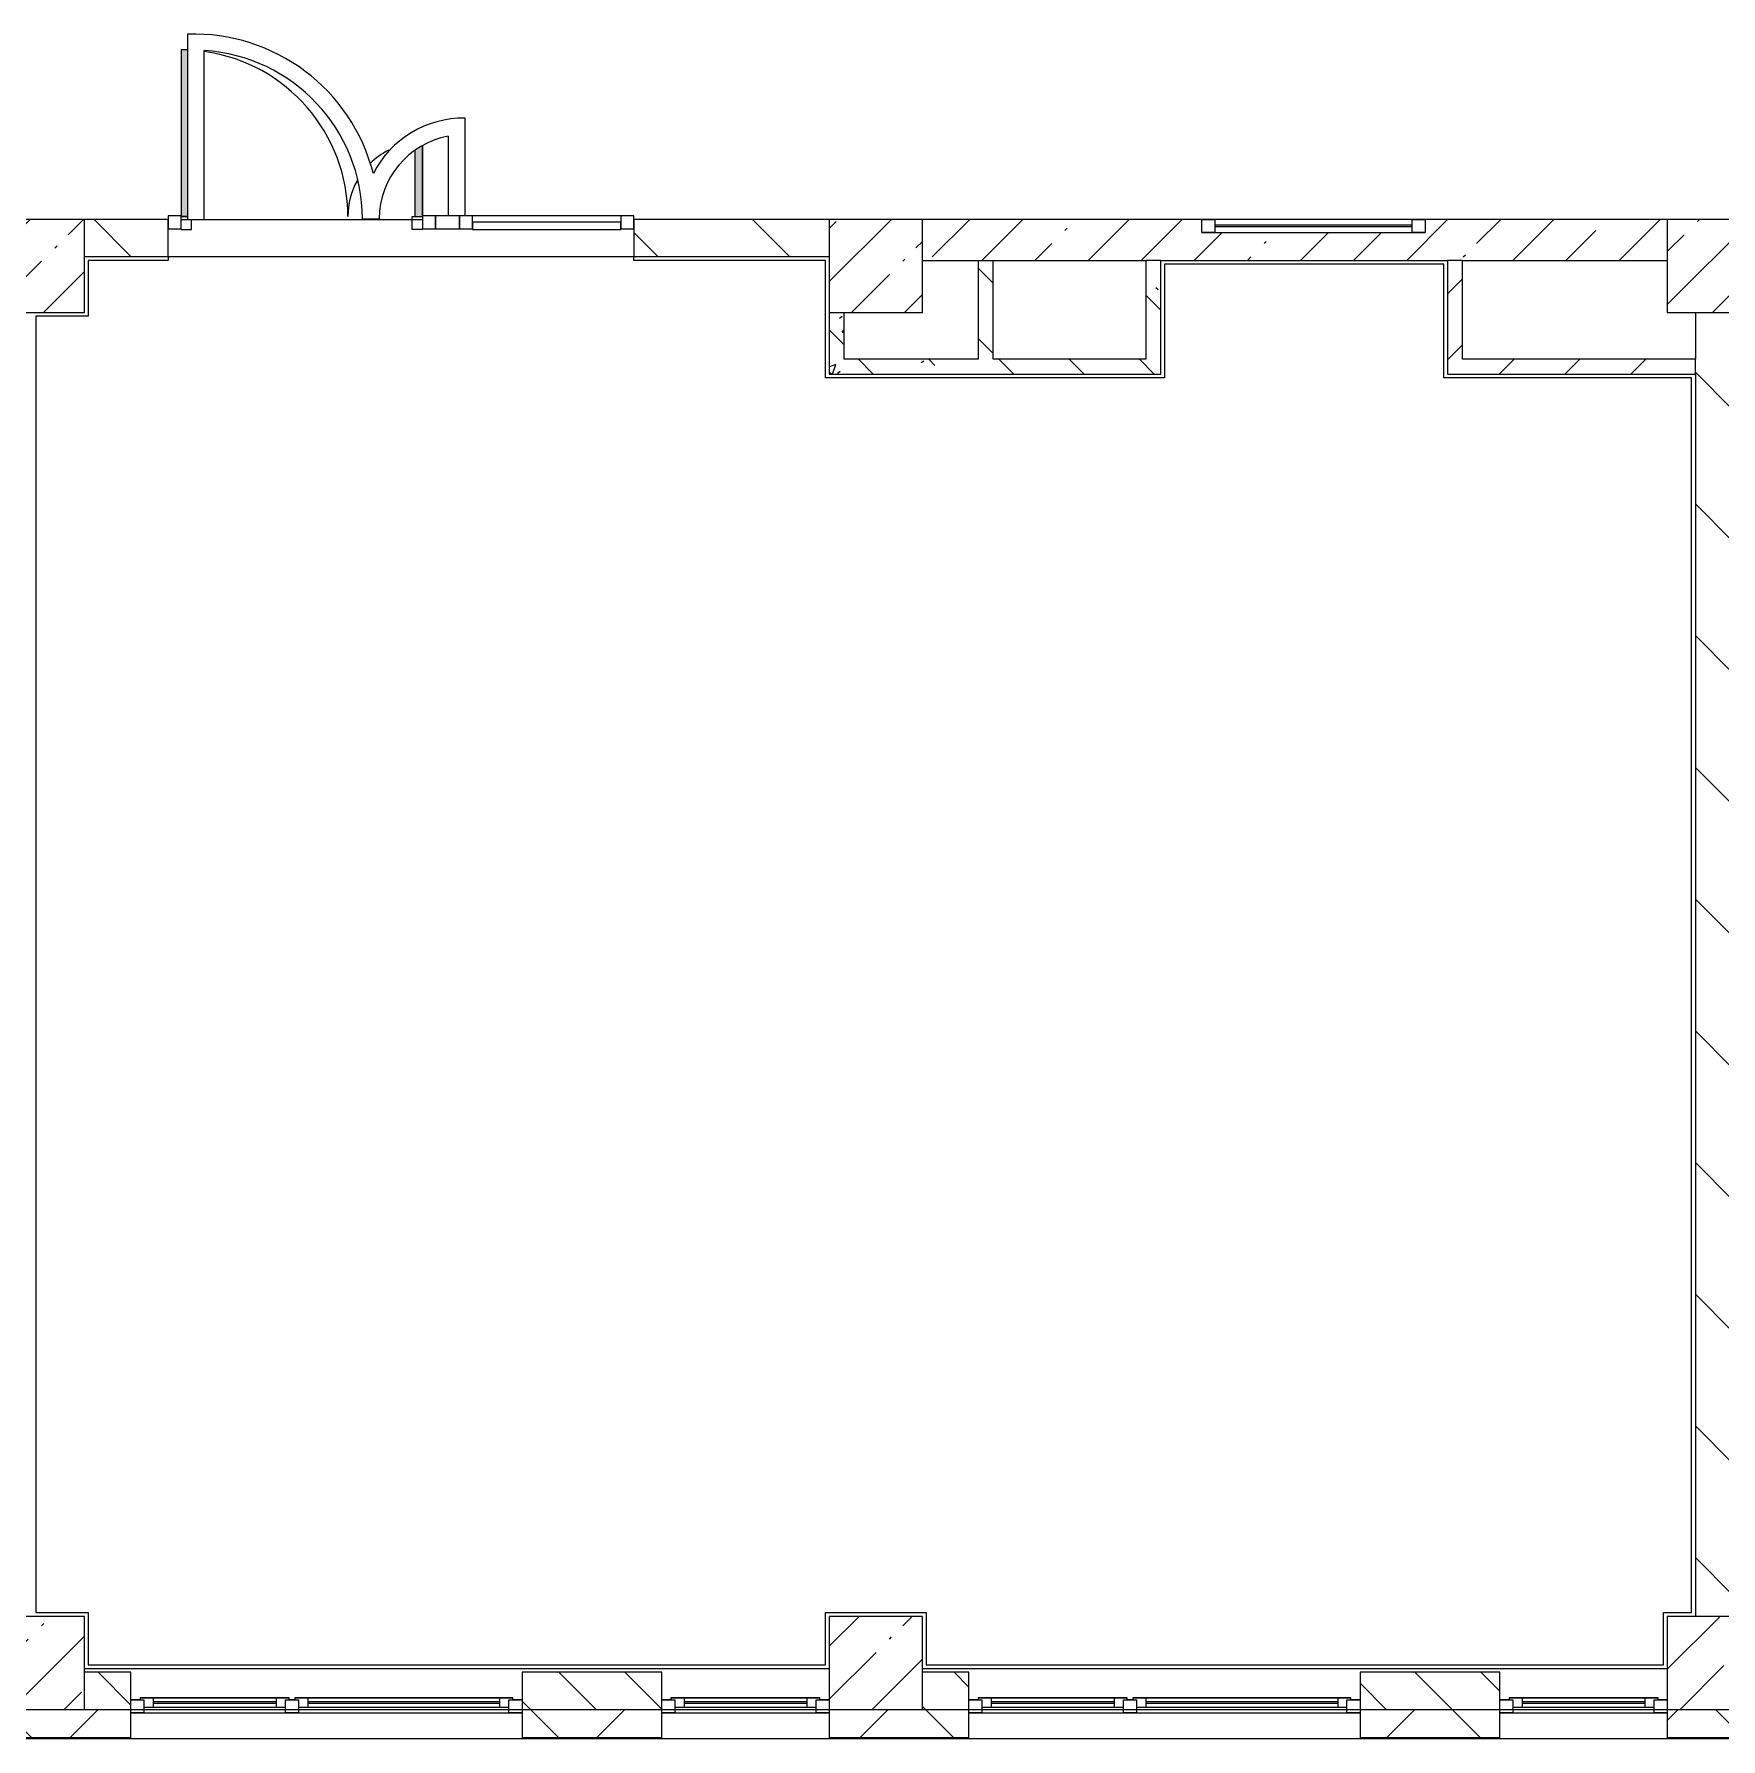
# Model space of a CAD drawing. Header units: millimetres. Extents: x 81682 to 274809, y -8553 to 29000.
# Drawn here: x 195439 to 204497, y -258 to 8895 of the extents above; entities that cross this region are included whole.
import ezdxf

# ---------------------------------------------------------------- set-up
doc = ezdxf.new("R2010")
doc.units = ezdxf.units.MM
for name, color, linetype, lineweight, true_color in [('A-DETL-GENF-3', 7, 'Continuous', 5, 0xaaaaaa), ('A-DOOR-3', 7, 'Continuous', 5, 0xe2e2e2), ('A-DOOR-4', 7, 'Continuous', 5, 0xaaaaaa), ('A-FLOR-2', 7, 'Continuous', 5, 0xaaaaaa), ('I-WALL-4', 7, 'Continuous', 5, 0x787878)]:
    doc.layers.add(name, color=color, linetype=linetype, lineweight=lineweight, true_color=true_color)
for name, color, linetype, lineweight in [('A-GLAZ-3', 7, 'Continuous', 5), ('A-GLAZ-CURT-2', 7, 'Continuous', 5), ('A-GLAZ-CWMG-2', 7, 'Continuous', 5), ('A-WALL', 7, 'Continuous', 9), ('A-WALL-7', 7, 'Continuous', 5), ('I-WALL-2', 7, 'Continuous', 5), ('S-COLS-1', 7, 'Continuous', 5)]:
    doc.layers.add(name, color=color, linetype=linetype, lineweight=lineweight)
pattern_1 = [(45, (147798.7, 0), (-353.5534, 353.5534), []), (135, (147798.7, 0), (-353.5534, -353.5534), [])]
pattern_2 = [(135, (147798.7, 0), (-353.5534, -353.5534), [])]
pattern_3 = [(45, (147798.7, 0), (-176.7767, 176.7767), [])]
pattern_4 = [(135, (147798.7, 0), (-377.171, -377.171), [533.4, -88.9, 17.78, -88.9]), (135, (147798.7, 376.94), (-377.171, -377.171), []), (50, (147798.7, 0), (637.6445, -55.7866), [66.675, -733.425]), (355, (147798.7, 0), (-123.3494, 668.699), [53.34, -586.74]), (100.451, (147851.8, -4.65), (514.299, 612.908), [56.665, -623.315]), (46.184, (147798.7, 177.8), (948.776, -147.15), [100.012, -1100.137]), (96.636, (147877.8, 165.5), (830.909, 865.997), [84.998, -934.973]), (351.184, (147798.7, 177.8), (830.918, 865.988), [80.01, -880.11]), (21, (147887.6, 133.35), (530.6506, -357.9283), [66.675, -733.425]), (326, (147887.6, 133.35), (216.308, 644.6585), [53.34, -586.74]), (71.451, (147931.8, 103.5), (746.9596, 286.724), [56.665, -623.315]), (37.5, (147798.7, 0), (10.8105, 295.9426), [16.764, -562.864, 16.764, -578.866, -588.962]), (37.5, (147798.7, 0), (10.8105, 295.9426), [-1175.258, 16.764, -572.198]), (7.5, (147798.7, 0), (233.8692, 350.6318), [16.764, -322.834, 16.764, -549.529, -224.472]), (7.5, (147798.7, 0), (233.8692, 350.6318), [-905.891, 16.764, -207.708]), (327.5, (147600.44, 0), (474.5678, -20.0513), [16.764, -205.486, 16.764, -676.656, -920.115]), (327.5, (147600.44, 0), (474.5678, -20.0513), [-915.67, 16.764, -903.351]), (317.5, (147511.54, 0), (518.4522, 88.9934), [16.764, -272.161, 16.764, -443.738, -653.415]), (317.5, (147511.54, 0), (518.4522, 88.9934), [-749.427, 16.764, -636.651])]

# ---------------------------------------------------------------- blocks, each defined once
blk = doc.blocks.new('BSC_Колонна _Прямоугольная - 500х500-V52-3_7_3_птичка')
at = {"layer": 'S-COLS-1'}
h = blk.add_hatch(dxfattribs=at)
h.set_pattern_fill('FP_56', color=256, style=0, pattern_type=2)
h.set_pattern_definition([(45, (-47660, -7650), (-285.123, 285.123), []), (45, (-47374.88, -7650), (-285.123, 285.123), [504.031, -100.806, 16.764, -84.042])])
h.paths.add_polyline_path([(-113.1, -250), (250, -250), (250, 250), (-250, 250), (-250, -250)])
for p, q in [((250, 250), (-250, 250)), ((-250, 250), (-250, -250)), ((250, -250), (250, 250)), ((-250, -250), (250, -250))]:
    blk.add_line(p, q, dxfattribs=at)
blk = doc.blocks.new('BSC_Колонна _Прямоугольная - 500х500-V53-3_7_3_птичка')
at = {"layer": 'S-COLS-1'}
h = blk.add_hatch(dxfattribs=at)
h.set_pattern_fill('FP_57', color=256, style=0, pattern_type=2)
h.set_pattern_definition([(45, (-52160, -7650), (-285.123, 285.123), []), (45, (-51874.88, -7650), (-285.123, 285.123), [504.031, -100.806, 16.764, -84.042])])
h.paths.add_polyline_path([(-250, -250), (250, -250), (250, 250), (-250, 250)])
for p, q in [((250, 250), (-250, 250)), ((-250, 250), (-250, -250)), ((250, -250), (250, 250)), ((-250, -250), (250, -250))]:
    blk.add_line(p, q, dxfattribs=at)
blk = doc.blocks.new('BSC_Колонна _Прямоугольная - 500х500-V59-3_7_3_птичка')
at = {"layer": 'S-COLS-1'}
h = blk.add_hatch(dxfattribs=at)
h.set_pattern_fill('FP_63', color=256, style=0, pattern_type=2)
h.set_pattern_definition([(45, (-47660, -150), (-285.123, 285.123), []), (45, (-47374.88, -150), (-285.123, 285.123), [504.031, -100.806, 16.764, -84.042])])
h.paths.add_polyline_path([(-250, -250), (250, -250), (250, 250), (-250, 250)])
for p, q in [((250, 250), (-250, 250)), ((-250, 250), (-250, -250)), ((250, -250), (250, 250)), ((-250, -250), (250, -250))]:
    blk.add_line(p, q, dxfattribs=at)
blk = doc.blocks.new('BSC_Колонна _Прямоугольная - 500х500-V60-3_7_3_птичка')
at = {"layer": 'S-COLS-1'}
h = blk.add_hatch(dxfattribs=at)
h.set_pattern_fill('FP_64', color=256, style=0, pattern_type=2)
h.set_pattern_definition([(45, (-52160, -150), (-285.123, 285.123), []), (45, (-51874.88, -150), (-285.123, 285.123), [504.031, -100.806, 16.764, -84.042])])
h.paths.add_polyline_path([(-250, -250), (250, -250), (250, 250), (-250, 250)])
for p, q in [((250, 250), (-250, 250)), ((-250, 250), (-250, -250)), ((250, -250), (250, 250)), ((-250, -250), (250, -250))]:
    blk.add_line(p, q, dxfattribs=at)
blk = doc.blocks.new('BSC_Колонна _Прямоугольная - 500х500-V73-3_7_3_птичка')
at = {"layer": 'S-COLS-1'}
h = blk.add_hatch(dxfattribs=at)
h.set_pattern_fill('FP_85', color=256, style=0, pattern_type=2)
h.set_pattern_definition([(45, (-56660, -150), (-285.123, 285.123), []), (45, (-56374.88, -150), (-285.123, 285.123), [504.031, -100.806, 16.764, -84.042])])
h.paths.add_polyline_path([(-250, -250), (250, -250), (250, 250), (-250, 250), (-250, 80.5)])
for p, q in [((250, 250), (-250, 250)), ((-250, 250), (-250, -250)), ((250, -250), (250, 250)), ((-250, -250), (250, -250))]:
    blk.add_line(p, q, dxfattribs=at)
blk = doc.blocks.new('BSC_Колонна _Прямоугольная - 500х500-V74-3_7_3_птичка')
at = {"layer": 'S-COLS-1'}
h = blk.add_hatch(dxfattribs=at)
h.set_pattern_fill('FP_86', color=256, style=0, pattern_type=2)
h.set_pattern_definition([(45, (-56660, -7650), (-285.123, 285.123), []), (45, (-56374.88, -7650), (-285.123, 285.123), [504.031, -100.806, 16.764, -84.042])])
h.paths.add_polyline_path([(-250, -250), (250, -250), (250, 250), (-250, 250)])
for p, q in [((250, 250), (-250, 250)), ((-250, 250), (-250, -250)), ((250, -250), (250, 250)), ((-250, -250), (250, -250))]:
    blk.add_line(p, q, dxfattribs=at)
blk = doc.blocks.new('120_Окно_СКБ_1Ст - 120_Окно_СКБ_1Ст 900х2500_h_-V83-3_7_3_птичка')
at = {"layer": 'A-GLAZ-3'}
for p, q in [((-450, -127), (-450, -57)), ((-450, -57), (-380, -57)), ((450, -57), (-450, -57)), ((-380, -57), (-380, -127)), ((380, -87), (-380, -87)), ((-380, -87), (-380, -127)), ((-330, -137), (-330, -87)), ((330, -137), (330, -87)), ((380, -127), (380, -57)), ((380, -57), (450, -57)), ((380, -127), (380, -87)), ((450, -57), (450, -127)), ((-380, -127), (-450, -127)), ((-450, -127), (-400, -127)), ((-380, -127), (-400, -127)), ((-400, -127), (-400, -137)), ((-400, -137), (400, -137)), ((400, -137), (-400, -137)), ((-330, -107), (330, -107)), ((330, -117), (-330, -117)), ((450, -127), (380, -127)), ((400, -127), (380, -127)), ((400, -127), (450, -127)), ((400, -137), (400, -127))]:
    blk.add_line(p, q, dxfattribs=at)
blk = doc.blocks.new('120_Окно_СКБ_2Ст - 120_Окно_СКБ_2Ст 2100х2400 _мал створка справа_-22446225-3_7_3_птичка')
at = {"layer": 'A-GLAZ-3'}
for p, q in [((-1050, -127), (-1050, -57)), ((-1050, -57), (-980, -57)), ((1050, -57), (-1050, -57)), ((-980, -57), (-980, -127)), ((150, -87), (-980, -87)), ((-980, -87), (-980, -127)), ((-930, -137), (-930, -87)), ((100, -137), (100, -87)), ((150, -127), (150, -57)), ((150, -57), (220, -57)), ((150, -127), (150, -87)), ((220, -57), (220, -127)), ((980, -87), (220, -87)), ((220, -87), (220, -127)), ((270, -137), (270, -87)), ((930, -137), (930, -87)), ((980, -127), (980, -57)), ((980, -57), (1050, -57)), ((980, -127), (980, -87)), ((1050, -57), (1050, -127)), ((-980, -127), (-1050, -127)), ((-1050, -127), (-1000, -127)), ((-980, -127), (-1000, -127)), ((-1000, -127), (-1000, -137)), ((-1000, -137), (170, -137)), ((170, -137), (-1000, -137)), ((-930, -107), (100, -107)), ((100, -117), (-930, -117)), ((220, -127), (150, -127)), ((170, -127), (150, -127)), ((170, -127), (200, -127)), ((170, -137), (170, -127)), ((220, -127), (200, -127)), ((200, -127), (200, -137)), ((200, -137), (1000, -137)), ((1000, -137), (200, -137)), ((270, -107), (930, -107)), ((930, -117), (270, -117)), ((1050, -127), (980, -127)), ((1000, -127), (980, -127)), ((1000, -127), (1050, -127)), ((1000, -137), (1000, -127))]:
    blk.add_line(p, q, dxfattribs=at)
blk = doc.blocks.new('120_Окно_СКБ_1Ст - 120_Окно_СКБ_1Ст 900х2500_h_-V153-3_7_3_птичка')
at = {"layer": 'A-GLAZ-3'}
for p, q in [((-450, -127), (-450, -57)), ((-450, -57), (-380, -57)), ((450, -57), (-450, -57)), ((-380, -57), (-380, -127)), ((380, -87), (-380, -87)), ((-380, -87), (-380, -127)), ((-330, -137), (-330, -87)), ((330, -137), (330, -87)), ((380, -127), (380, -57)), ((380, -57), (450, -57)), ((380, -127), (380, -87)), ((450, -57), (450, -127)), ((-380, -127), (-450, -127)), ((-450, -127), (-400, -127)), ((-380, -127), (-400, -127)), ((-400, -127), (-400, -137)), ((-400, -137), (400, -137)), ((400, -137), (-400, -137)), ((-330, -107), (330, -107)), ((330, -117), (-330, -117)), ((450, -127), (380, -127)), ((400, -127), (380, -127)), ((400, -127), (450, -127)), ((400, -137), (400, -127))]:
    blk.add_line(p, q, dxfattribs=at)
blk = doc.blocks.new('Прямоугольный импост - 50 x 70 мм-V208-3_7_3_птичка')
at = {"layer": 'A-GLAZ-CWMG-2'}
for p, q in [((-70, 35), (0, 35)), ((-70, -35), (-70, 35)), ((0, 35), (0, -35)), ((0, -35), (-70, -35))]:
    blk.add_line(p, q, dxfattribs=at)
blk = doc.blocks.new('Дверь_Витражная_остекление_ - ДВН_ДАО_Главный вход_1200 в свету-V211-3_7_3_птичка')
at = {"layer": 'A-DOOR-3'}
for points in [[(-647.5, 30), (-613.5, 35), (-613.5, 925), (-647.5, 921.8), (-647.5, 35)], [(607.5, 30), (647.5, 35), (647.5, 410.5), (607.5, 378.4), (607.5, 35)]]:
    blk.add_hatch(color=256, dxfattribs=at).paths.add_polyline_path(points)
at = {"layer": 'A-DETL-GENF-3'}
for p, q in [((-613.5, 925), (-647.5, 925)), ((-647.5, 925), (-647.5, 35)), ((607.5, 385.1), (607.5, 30)), ((647.5, 35), (647.5, 410.5)), ((-647.5, 30), (-613.5, 30)), ((-613.5, 30), (-647.5, 30)), ((-592.5, -40), (-592.5, 15)), ((592.5, -40), (592.5, 30)), ((592.5, 30), (647.5, 30)), ((607.5, 30), (647.5, 30)), ((-647.5, -40), (-592.5, -40)), ((647.5, -40), (592.5, -40))]:
    blk.add_line(p, q, dxfattribs=at)
at = {"layer": 'A-DOOR-4'}
for p, q in [((-647.5, 925), (-647.5, 35)), ((647.5, 410.5), (647.5, 35))]:
    blk.add_line(p, q, dxfattribs=at)
for centre, radius, start, end in [((-647.5, 30), 895, 87.78643, 90), ((-647.5, 30), 895, 360, 81.92896), ((647.5, 30), 400, 117.12057, 134.53885), ((647.5, 30), 400, 151.21297, 180)]:
    blk.add_arc(centre, radius, start, end, dxfattribs=at)
blk = doc.blocks.new('Системная панель - Стемалит - 40мм-32257327-3_7_3_птичка')
at = {"layer": 'A-GLAZ-CURT-2'}
for p, q in [((65, 35), (-65, 35)), ((-65, 35), (-65, -35)), ((65, -35), (65, 35)), ((-65, -35), (65, -35))]:
    blk.add_line(p, q, dxfattribs=at)
blk = doc.blocks.new('Прямоугольный импост - 50 x 70 мм-31687886-3_7_3_птичка')
at = {"layer": 'A-GLAZ-CWMG-2'}
for p, q in [((-35, 35), (35, 35)), ((-35, -35), (-35, 35)), ((35, 35), (35, -35)), ((35, -35), (-35, -35))]:
    blk.add_line(p, q, dxfattribs=at)
blk = doc.blocks.new('Прямоугольный импост - 50 x 70 мм-31701779-3_7_3_птичка')
at = {"layer": 'A-GLAZ-CWMG-2'}
for p, q in [((0, 35), (-70, 35)), ((-70, 35), (-70, -35)), ((0, -35), (0, 35)), ((-70, -35), (0, -35))]:
    blk.add_line(p, q, dxfattribs=at)
blk = doc.blocks.new('Системная панель - Стекло - 40мм-V213-3_7_3_птичка')
at = {"layer": 'A-GLAZ-CURT-2'}
for p, q in [((397.5, 0), (-397.5, 0)), ((-397.5, 0), (-397.5, -40)), ((397.5, -40), (397.5, 0)), ((-397.5, -40), (397.5, -40))]:
    blk.add_line(p, q, dxfattribs=at)
blk = doc.blocks.new('Прямоугольный импост - 50 x 70 мм-31702100-3_7_3_птичка')
at = {"layer": 'A-GLAZ-CWMG-2'}
for p, q in [((-35, 35), (35, 35)), ((-35, -35), (-35, 35)), ((35, 35), (35, -35)), ((35, -35), (-35, -35))]:
    blk.add_line(p, q, dxfattribs=at)
blk = doc.blocks.new('Прямоугольный импост - 50 x 70 мм-31720914-3_7_3_птичка')
at = {"layer": 'A-GLAZ-CWMG-2'}
blk.add_line((32940, 7920), (32145, 7920), dxfattribs=at)
blk = doc.blocks.new('120_Окно_СКБ_1Ст - 120_Окно_СКБ_1Ст 400х1200 EI30-24228621-3_7_3_птичка')
at = {"layer": 'A-GLAZ-3'}
for p, q in [((-600, 40), (-600, 110)), ((-600, 110), (-530, 110)), ((600, 110), (-600, 110)), ((-530, 110), (-530, 40)), ((530, 40), (530, 110)), ((530, 110), (600, 110)), ((600, 110), (600, 40)), ((-530, 40), (-600, 40)), ((-600, 40), (600, 40)), ((530, 80), (-530, 80)), ((530, 70), (-530, 70)), ((600, 40), (530, 40))]:
    blk.add_line(p, q, dxfattribs=at)

msp = doc.modelspace()

# ---------------------------------------------------------------- hatches: boundary and pattern name
at = {"layer": 'A-WALL-7'}
h = msp.add_hatch(dxfattribs=at)
h.set_pattern_fill('FP_77', color=256, style=0, pattern_type=2)
h.set_pattern_definition([(135, (147798.7, 0), (-176.7767, -176.7767), [])])
h.paths.add_polyline_path([(213057.4, -100), (213208.7, -100), (213208.7, 100), (212958.7, 100), (212958.7, -100)])
h.paths.add_polyline_path([(202803.2, -100), (203308.7, -100), (203308.7, 100), (202558.7, 100), (202558.7, -100)])
h.paths.add_polyline_path([(204708.7, -100), (205608.7, -100), (205608.7, 100), (204708.7, 100), (204708.7, -52.2)])
h.paths.add_polyline_path([(212058.7, -100), (212058.7, 100), (211508.7, 100), (211508.7, -100)])
h.paths.add_polyline_path([(209208.7, -100), (209408.7, -100), (209408.7, 100), (209208.7, 100), (209208.7, 42.9)])
h.paths.add_polyline_path([(191616.7, -100), (192108.7, -100), (192108.7, 100), (191208.7, 100), (191208.7, -100)])
h.paths.add_polyline_path([(195958.7, -100), (195958.7, 100), (195708.7, 100), (195708.7, -100)])
h.paths.add_polyline_path([(198808.7, -100), (198808.7, 100), (198058.7, 100), (198058.7, -100)])
h.paths.add_polyline_path([(190458.7, -100), (190708.7, -100), (190708.7, 100), (190458.7, 100)])
h.paths.add_polyline_path([(200208.7, -100), (200458.7, -100), (200458.7, 100), (200208.7, 100), (200208.7, 33.3)])
h.paths.add_polyline_path([(189558.7, -100), (189558.7, 100), (188938.7, 100), (188938.7, -100)])
h.paths.add_polyline_path([(181668.7, -100), (181668.7, 100), (181408.7, 100), (181408.7, -100)])
h.paths.add_polyline_path([(186338.7, -100), (186338.7, 100), (186288.7, 100), (186288.7, -100)])
h.paths.add_polyline_path([(177608.4, -100), (177781.5, -100), (177781.5, 100), (177608.4, 100), (177608.4, 55.2)])
h.paths.add_polyline_path([(185788.7, -100), (185788.7, 100), (185221.7, 100), (185221.7, -100)])
h.paths.add_polyline_path([(179498.1, -100), (179908.7, -100), (179908.7, 100), (178681.5, 100), (178681.5, -100)])
h.paths.add_polyline_path([(183768.7, -100), (184321.7, -100), (184321.7, 100), (183768.7, 100)])
h.paths.add_polyline_path([(170308.7, -100), (170508.7, -100), (170508.7, 100), (170308.7, 100), (170308.7, 63.6)])
h.paths.add_polyline_path([(172608.7, -100), (173358.7, -100), (173358.7, 100), (172608.7, 100)])
h.paths.add_polyline_path([(163408.7, -100), (163408.7, 100), (162658.7, 100), (162658.7, -100)])
h.paths.add_polyline_path([(169408.7, -100), (169708.7, -100), (169708.7, 100), (169408.7, 100)])
h.paths.add_polyline_path([(164308.7, -100), (165058.7, -100), (165058.7, 100), (164308.7, 100)])
h.paths.add_polyline_path([(167379.4, -100), (168508.7, -100), (168508.7, 100), (167158.7, 100), (167158.7, -100)])
h.paths.add_polyline_path([(174208.4, -100), (174208.4, 100), (173958.7, 100), (173958.7, -100)])
h.paths.add_polyline_path([(154628.7, -100), (155458.7, -100), (155458.7, 100), (154628.7, 100)])
h.paths.add_polyline_path([(158908.7, -100), (158908.7, 100), (158158.4, 100), (158158.4, -100)])
h.paths.add_polyline_path([(159921.8, -100), (159958.7, -100), (159958.7, 100), (159808.7, 100), (159808.7, -100)])
h = msp.add_hatch(dxfattribs=at)
h.set_pattern_fill('FP_79', color=256, style=0, pattern_type=2)
h.set_pattern_definition(pattern_1)
h.paths.add_polyline_path([(202803.2, -250), (203308.7, -250), (203308.7, -100), (202558.7, -100), (202558.7, -250)])
h.paths.add_polyline_path([(204425.8, -250), (204425.8, -100), (204208.7, -100), (204208.7, -250)])
h.paths.add_polyline_path([(192108.7, -250), (192108.7, -100), (190458.7, -100), (190458.7, -250), (191616.7, -250)])
h.paths.add_polyline_path([(195958.7, -250), (195958.7, -100), (195208.7, -100), (195208.7, -250), (195708.7, -250)])
h.paths.add_polyline_path([(188938.7, -250), (189558.7, -250), (189558.7, -100), (188938.7, -100)])
h.paths.add_polyline_path([(200458.7, -250), (200458.7, -100), (199708.7, -100), (199708.7, -250), (200006.6, -250)])
h.paths.add_polyline_path([(198058.7, -250), (198808.7, -250), (198808.7, -100), (198058.7, -100)])
h.paths.add_polyline_path([(179498.1, -250), (179908.7, -250), (179908.7, -100), (178681.5, -100), (178681.5, -250)])
h.paths.add_polyline_path([(186838.7, -250), (186838.7, -100), (185221.7, -100), (185221.7, -250), (186023.5, -250)])
h.paths.add_polyline_path([(180808.7, -250), (181668.7, -250), (181668.7, -100), (180808.7, -100)])
h.paths.add_polyline_path([(183768.7, -250), (184321.7, -250), (184321.7, -100), (183768.7, -100)])
h.paths.add_polyline_path([(177781.5, -250), (177781.5, -100), (177008.4, -100), (177008.4, -250), (177633.7, -250)])
h.paths.add_polyline_path([(173904.9, -250), (174208.4, -250), (174208.4, -100), (172608.7, -100), (172608.7, -250), (172972.6, -250)])
h.paths.add_polyline_path([(170308.7, -250), (170508.7, -250), (170508.7, -100), (169408.7, -100), (169408.7, -250), (170176, -250)])
h.paths.add_polyline_path([(168508.7, -250), (168508.7, -100), (167158.7, -100), (167158.7, -250), (167379.4, -250)])
h.paths.add_polyline_path([(162658.7, -250), (163408.7, -250), (163408.7, -100), (162658.7, -100)])
h.paths.add_polyline_path([(165058.7, -250), (165058.7, -100), (164308.7, -100), (164308.7, -250), (164582.8, -250)])
h.paths.add_polyline_path([(159808.7, -250), (160558.7, -250), (160558.7, -100), (159808.7, -100)])
h.paths.add_polyline_path([(154628.7, -250), (156058.4, -250), (156058.4, -100), (154628.7, -100)])
h.paths.add_polyline_path([(151528.7, -250), (151528.7, -100), (147538.7, -100), (147538.7, -250), (150599.8, -250)])
h.paths.add_polyline_path([(158908.7, -250), (158908.7, -100), (158158.4, -100), (158158.4, -250)])
h = msp.add_hatch(dxfattribs=at)
h.set_pattern_fill('FP_79', color=256, style=0, pattern_type=2)
h.set_pattern_definition(pattern_1)
h.paths.add_polyline_path([(218458.7, -250), (218458.7, -100), (214858.7, -100), (214858.7, -250), (217718.4, -250)])
h.paths.add_polyline_path([(223498.7, -250), (223498.7, -100), (219358.7, -100), (219358.7, -250), (223311.7, -250)])
h.paths.add_polyline_path([(204708.7, -250), (205608.7, -250), (205608.7, -100), (204425.8, -100), (204425.8, -250), (204667.6, -250)])
h.paths.add_polyline_path([(209208.7, -250), (209408.7, -250), (209408.7, -100), (208708.7, -100), (208708.7, -250)])
h.paths.add_polyline_path([(211508.7, -250), (212058.7, -250), (212058.7, -100), (211508.7, -100)])
h.paths.add_polyline_path([(213708.7, -250), (213958.7, -250), (213958.7, -100), (212958.7, -100), (212958.7, -250), (213208.7, -250)])
at = {"layer": 'I-WALL-2'}
h = msp.add_hatch(dxfattribs=at)
h.set_pattern_fill('FP_78', color=256, style=0, pattern_type=2)
h.set_pattern_definition(pattern_2)
h.paths.add_polyline_path([(199074.4, 7700), (199708.7, 7700), (199708.7, 7900), (198658.7, 7900), (198658.7, 7700)])
h.paths.add_polyline_path([(195708.7, 7700), (196158.7, 7700), (196158.7, 7900), (195708.7, 7900), (195708.7, 7750.3)])
h = msp.add_hatch(dxfattribs=at)
h.set_pattern_fill('FP_75', color=256, style=0, pattern_type=2)
h.set_pattern_definition([(45, (147798.7, 0), (-285.123, 285.123), []), (45, (148083.8, 0), (-285.123, 285.123), [504.031, -100.806, 16.764, -84.042])])
h.paths.add_polyline_path([(204208.7, 7680), (204208.7, 7900), (202908.7, 7900), (202908.7, 7830), (201708.7, 7830), (201708.7, 7900), (200208.7, 7900), (200208.7, 7680), (203108.7, 7680)])
h = msp.add_hatch(dxfattribs=at)
h.set_pattern_fill('FP_80', color=256, style=0, pattern_type=2)
h.set_pattern_definition(pattern_3)
h.paths.add_polyline_path([(203108.7, 7070), (203108.7, 7680), (203028.7, 7680), (203028.7, 7070)])
h = msp.add_hatch(dxfattribs=at)
h.set_pattern_fill('FP_78', color=256, style=0, pattern_type=2)
h.set_pattern_definition(pattern_2)
h.paths.add_polyline_path([(204359.4, 400), (204559.4, 400), (204559.4, 7400), (204359.4, 7400), (204359.4, 808.9)])
h = msp.add_hatch(dxfattribs=at)
h.set_pattern_fill('FP_80', color=256, style=0, pattern_type=2)
h.set_pattern_definition(pattern_3)
h.paths.add_polyline_path([(204359.4, 7070), (204359.4, 7150), (203108.7, 7150), (203108.7, 7070)])
at = {"layer": 'I-WALL-4'}
h = msp.add_hatch(dxfattribs=at)
h.set_pattern_fill('FP_84', color=256, style=0, pattern_type=2)
h.set_pattern_definition(pattern_4)
h.paths.add_polyline_path([(200588.7, 7150), (200588.7, 7680), (200508.7, 7680), (200508.7, 7150)])
h = msp.add_hatch(dxfattribs=at)
h.set_pattern_fill('FP_84', color=256, style=0, pattern_type=2)
h.set_pattern_definition(pattern_4)
h.paths.add_polyline_path([(201488.7, 7150), (201488.7, 7680), (201408.7, 7680), (201408.7, 7150)])
h = msp.add_hatch(dxfattribs=at)
h.set_pattern_fill('FP_84', color=256, style=0, pattern_type=2)
h.set_pattern_definition(pattern_4)
h.paths.add_polyline_path([(199788.7, 7150), (199788.7, 7400), (199708.7, 7400), (199708.7, 7150)])
h = msp.add_hatch(dxfattribs=at)
h.set_pattern_fill('FP_84', color=256, style=0, pattern_type=2)
h.set_pattern_definition(pattern_4)
h.paths.add_polyline_path([(200938.8, 7070), (201488.7, 7070), (201488.7, 7150), (199708.7, 7150), (199708.7, 7070)])

# ---------------------------------------------------------------- linework, layer by layer
at = {"layer": 'A-FLOR-2'}
for p, q in [((196262.7, 8894.4), (196262.7, 7900)), ((196352.7, 7900), (196352.7, 8806.8)), ((197752.9, 7920), (197752.9, 8443.9)), ((197662.9, 8346.4), (197662.9, 7920)), ((196262.7, 7900), (196352.7, 7900)), ((197201.3, 7903.5), (197291.4, 7903.5)), ((196158.7, 7700), (196158.7, 7680)), ((198658.7, 7680), (198658.7, 7700)), ((196158.7, 7680), (195728.7, 7680)), ((195728.7, 7680), (195728.7, 7380)), ((199688.7, 7680), (198658.7, 7680)), ((199688.7, 7050), (199688.7, 7680)), ((203008.7, 7660), (201508.7, 7660)), ((201508.7, 7660), (201508.7, 7050)), ((203008.7, 7050), (203008.7, 7660)), ((195728.7, 7380), (195448.7, 7380)), ((195448.7, 7380), (195448.7, 420)), ((201508.7, 7050), (199688.7, 7050)), ((204339.4, 7050), (203008.7, 7050)), ((204339.4, 420), (204339.4, 7050)), ((195448.7, 420), (195728.7, 420)), ((195728.7, 420), (195728.7, 140)), ((199688.7, 140), (199688.7, 420)), ((199688.7, 420), (200228.7, 420)), ((200228.7, 420), (200228.7, 140)), ((204188.7, 140), (204188.7, 420)), ((204188.7, 420), (204339.4, 420)), ((195728.7, 140), (199688.7, 140)), ((200228.7, 140), (204188.7, 140))]:
    msp.add_line(p, q, dxfattribs=at)
for centre, radius, start, end in [((196296.4, 7900), 995, 14.33829, 91.93805), ((196296.3, 7903.5), 905, 360, 86.42904), ((197745.4, 7900), 544, 89.21005, 153.06648), ((197745.4, 7900), 454, 100.46985, 179.55829)]:
    msp.add_arc(centre, radius, start, end, dxfattribs=at)
at = {"layer": 'A-WALL'}
for p, q in [((201488.7, 7680), (201408.7, 7680)), ((203108.7, 7680), (203028.7, 7680)), ((204359.4, 7070), (204359.4, 7150)), ((195708.7, -100), (195958.7, -100)), ((198058.7, -100), (198808.7, -100)), ((200208.7, -100), (200458.7, -100)), ((202558.7, -100), (203308.7, -100)), ((195208.7, -250), (195958.7, -250)), ((195208.7, -253), (195958.7, -253)), ((198058.7, -250), (198808.7, -250)), ((198058.7, -253), (198808.7, -253)), ((199708.7, -250), (200458.7, -250)), ((199708.7, -253), (200458.7, -253)), ((202558.7, -250), (203308.7, -250)), ((202558.7, -253), (203308.7, -253)), ((204208.7, -250), (205608.7, -250)), ((204208.7, -253), (205608.7, -253))]:
    msp.add_line(p, q, dxfattribs=at)
at = {"layer": 'A-WALL-7'}
for p, q in [((195958.7, 100), (195708.7, 100)), ((195958.7, -258), (195958.7, 100)), ((198808.7, 100), (198058.7, 100)), ((198058.7, 100), (198058.7, -258)), ((198808.7, -258), (198808.7, 100)), ((200458.7, 100), (200208.7, 100)), ((200458.7, -258), (200458.7, 100)), ((203308.7, 100), (202558.7, 100)), ((202558.7, 100), (202558.7, -258)), ((203308.7, -258), (203308.7, 100)), ((195958.7, -100), (198058.7, -100)), ((198808.7, -100), (199708.7, -100)), ((199708.7, -100), (199708.7, -258)), ((200458.7, -100), (202558.7, -100)), ((203308.7, -100), (204208.7, -100)), ((204208.7, -100), (204208.7, -258)), ((198808.7, -258), (184321.7, -258)), ((212058.7, -258), (198808.7, -258))]:
    msp.add_line(p, q, dxfattribs=at)
at = {"layer": 'I-WALL-2'}
for p, q in [((196158.7, 7900), (195708.7, 7900)), ((196158.7, 7700), (196158.7, 7900)), ((196228.7, 7900), (196262.7, 7900)), ((196352.7, 7900), (197523.7, 7900)), ((199708.7, 7900), (198658.7, 7900)), ((198658.7, 7900), (198658.7, 7700)), ((201708.7, 7900), (200208.7, 7900)), ((204208.7, 7900), (202908.7, 7900)), ((199708.7, 7700), (195708.7, 7700)), ((200208.7, 7680), (201408.7, 7680)), ((200508.7, 7680), (200508.7, 7150)), ((200588.7, 7150), (200588.7, 7680)), ((201408.7, 7680), (201408.7, 7150)), ((201488.7, 7070), (201488.7, 7680)), ((201488.7, 7680), (203028.7, 7680)), ((203028.7, 7680), (203028.7, 7070)), ((203108.7, 7150), (203108.7, 7680)), ((203108.7, 7680), (204208.7, 7680)), ((199708.7, 7400), (199708.7, 7070)), ((199788.7, 7150), (199788.7, 7400)), ((204359.4, 7400), (204359.4, 7150)), ((200508.7, 7150), (199788.7, 7150)), ((201408.7, 7150), (200588.7, 7150)), ((204359.4, 7150), (203108.7, 7150)), ((199708.7, 7070), (201488.7, 7070)), ((203028.7, 7070), (204359.4, 7070)), ((204359.4, 7070), (204359.4, 400)), ((195708.7, 120), (199708.7, 120)), ((200208.7, 120), (204208.7, 120))]:
    msp.add_line(p, q, dxfattribs=at)

# ---------------------------------------------------------------- block references
at = {"layer": 'A-DOOR-4'}
msp.add_blockref('Дверь_Витражная_остекление_ - ДВН_ДАО_Главный вход_1200 в свету-V211-3_7_3_птичка', (196876.2, 7885), dxfattribs=at)
at = {"layer": 'A-GLAZ-3'}
msp.add_blockref('120_Окно_СКБ_1Ст - 120_Окно_СКБ_1Ст 400х1200 EI30-24228621-3_7_3_птичка', (202308.7, 7790), dxfattribs=at)
at = {"layer": 'A-GLAZ-3', "rotation": 180}
for name, p in [('120_Окно_СКБ_2Ст - 120_Окно_СКБ_2Ст 2100х2400 _мал створка справа_-22446225-3_7_3_птичка', (197008.7, -175)), ('120_Окно_СКБ_1Ст - 120_Окно_СКБ_1Ст 900х2500_h_-V153-3_7_3_птичка', (199258.7, -175)), ('120_Окно_СКБ_2Ст - 120_Окно_СКБ_2Ст 2100х2400 _мал створка справа_-22446225-3_7_3_птичка', (201508.7, -175)), ('120_Окно_СКБ_1Ст - 120_Окно_СКБ_1Ст 900х2500_h_-V83-3_7_3_птичка', (203758.7, -175))]:
    msp.add_blockref(name, p, dxfattribs=at)
at = {"layer": 'A-GLAZ-CURT-2'}
for name, p in [('Системная панель - Стемалит - 40мм-32257327-3_7_3_птичка', (197658.7, 7885)), ('Системная панель - Стекло - 40мм-V213-3_7_3_птичка', (198191.2, 7885))]:
    msp.add_blockref(name, p, dxfattribs=at)
at = {"layer": 'A-GLAZ-CWMG-2', "rotation": 180}
msp.add_blockref('Прямоугольный импост - 50 x 70 мм-31701779-3_7_3_птичка', (196158.7, 7885), dxfattribs=at)
at = {"layer": 'A-GLAZ-CWMG-2', "extrusion": (0, 0, -1), "rotation": 180}
for name, p in [('Прямоугольный импост - 50 x 70 мм-31687886-3_7_3_птичка', (-197558.7, 7885)), ('Прямоугольный импост - 50 x 70 мм-31702100-3_7_3_птичка', (-197758.7, 7885)), ('Прямоугольный импост - 50 x 70 мм-V208-3_7_3_птичка', (-198658.7, 7885))]:
    msp.add_blockref(name, p, dxfattribs=at)
at = {"layer": 'A-GLAZ-CWMG-2'}
msp.add_blockref('Прямоугольный импост - 50 x 70 мм-31720914-3_7_3_птичка', (165648.7, 0), dxfattribs=at)
at = {"layer": 'S-COLS-1'}
for name, p in [('BSC_Колонна _Прямоугольная - 500х500-V52-3_7_3_птичка', (195458.7, 7650)), ('BSC_Колонна _Прямоугольная - 500х500-V53-3_7_3_птичка', (199958.7, 7650)), ('BSC_Колонна _Прямоугольная - 500х500-V74-3_7_3_птичка', (204458.7, 7650)), ('BSC_Колонна _Прямоугольная - 500х500-V59-3_7_3_птичка', (195458.7, 150)), ('BSC_Колонна _Прямоугольная - 500х500-V60-3_7_3_птичка', (199958.7, 150)), ('BSC_Колонна _Прямоугольная - 500х500-V73-3_7_3_птичка', (204458.7, 150))]:
    msp.add_blockref(name, p, dxfattribs=at)

doc.saveas('drawing.dxf')
